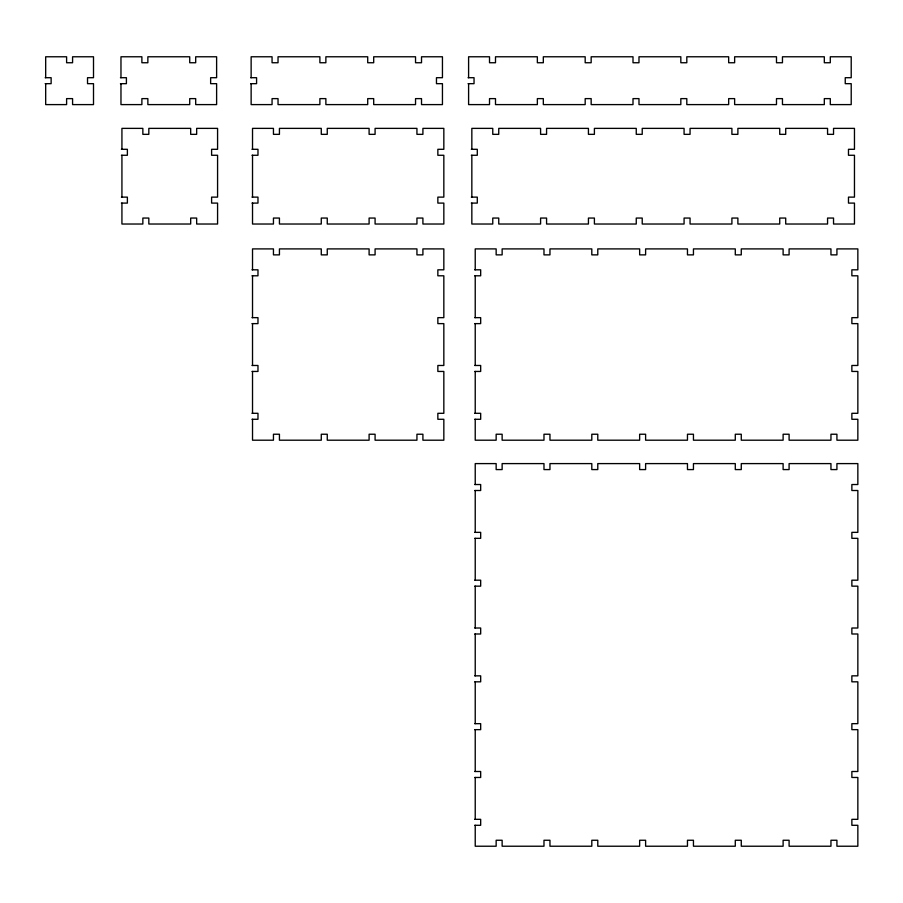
<?xml version="1.0" encoding="UTF-8"?>
<svg xmlns="http://www.w3.org/2000/svg" width="903" height="903" viewBox="0 0 903 903"><rect width="100%" height="100%" fill="white"/><g stroke="black" fill="none" stroke-linecap="round" stroke-linejoin="round"><path stroke-width="1.35" d="M45.15 77.703L51.132 77.703L51.132 83.674L45.15 83.674M120.438 77.703L126.409 77.703L126.409 83.674L120.438 83.674M250.605 77.703L256.587 77.703L256.587 83.674L250.605 83.674M468.07 77.703L474.041 77.703L474.041 83.674L468.07 83.674M121.397 149.3L127.379 149.3L127.379 155.271L121.397 155.271M251.993 149.3L257.976 149.3L257.976 155.271L251.993 155.271M471.31 149.3L477.292 149.3L477.292 155.271L471.31 155.271M121.397 197.125L127.379 197.125L127.379 203.096L121.397 203.096M251.993 197.125L257.976 197.125L257.976 203.096L251.993 203.096M471.31 197.125L477.292 197.125L477.292 203.096L471.31 203.096M251.993 269.816L257.976 269.816L257.976 275.799L251.993 275.799M474.696 269.816L480.678 269.816L480.678 275.799L474.696 275.799M251.993 317.653L257.976 317.653L257.976 323.624L251.993 323.624M474.696 317.653L480.678 317.653L480.678 323.624L474.696 323.624M251.993 365.478L257.976 365.478L257.976 371.449L251.993 371.449M474.696 365.478L480.678 365.478L480.678 371.449L474.696 371.449M251.993 413.303L257.976 413.303L257.976 419.285L251.993 419.285M474.696 413.303L480.678 413.303L480.678 419.285L474.696 419.285M474.696 484.527L480.678 484.527L480.678 490.51L474.696 490.51M474.696 532.352L480.678 532.352L480.678 538.335L474.696 538.335M474.696 580.189L480.678 580.189L480.678 586.16L474.696 586.16M474.696 628.014L480.678 628.014L480.678 633.996L474.696 633.996M474.696 675.839L480.678 675.839L480.678 681.821L474.696 681.821M474.696 723.664L480.678 723.664L480.678 729.647L474.696 729.647M474.696 771.501L480.678 771.501L480.678 777.472L474.696 777.472M474.696 819.326L480.678 819.326L480.678 825.297L474.696 825.297M475.226 269.816L475.226 248.901L496.153 248.901L496.153 254.872L502.136 254.872L502.136 248.901L543.978 248.901L543.978 254.872L549.961 254.872L549.961 248.901L591.804 248.901L591.804 254.872L597.786 254.872L597.786 248.901L639.64 248.901L639.64 254.872L645.611 254.872L645.611 248.901L687.465 248.901L687.465 254.872L693.448 254.872L693.448 248.901L735.29 248.901L735.29 254.872L741.273 254.872L741.273 248.901L783.115 248.901L783.115 254.872L789.098 254.872L789.098 248.901L830.952 248.901L830.952 254.872L836.923 254.872L836.923 248.901L857.85 248.901L857.85 269.816L851.868 269.816L851.868 275.799L857.85 275.799L857.85 317.653L851.868 317.653L851.868 323.624L857.85 323.624L857.85 365.478L851.868 365.478L851.868 371.449L857.85 371.449L857.85 413.303L851.868 413.303L851.868 419.285L857.85 419.285L857.85 440.201L836.923 440.201L836.923 434.23L830.952 434.23L830.952 440.201L789.098 440.201L789.098 434.23L783.115 434.23L783.115 440.201L741.273 440.201L741.273 434.23L735.29 434.23L735.29 440.201L693.448 440.201L693.448 434.23L687.465 434.23L687.465 440.201L645.611 440.201L645.611 434.23L639.64 434.23L639.64 440.201L597.786 440.201L597.786 434.23L591.804 434.23L591.804 440.201L549.961 440.201L549.961 434.23L543.978 434.23L543.978 440.201L502.136 440.201L502.136 434.23L496.153 434.23L496.153 440.201L475.226 440.201L475.226 419.285M475.226 275.799L475.226 317.653M475.226 323.624L475.226 365.478M475.226 371.449L475.226 413.303M475.226 484.527L475.226 463.6L496.153 463.6L496.153 469.583L502.136 469.583L502.136 463.6L543.978 463.6L543.978 469.583L549.961 469.583L549.961 463.6L591.804 463.6L591.804 469.583L597.786 469.583L597.786 463.6L639.64 463.6L639.64 469.583L645.611 469.583L645.611 463.6L687.465 463.6L687.465 469.583L693.448 469.583L693.448 463.6L735.29 463.6L735.29 469.583L741.273 469.583L741.273 463.6L783.115 463.6L783.115 469.583L789.098 469.583L789.098 463.6L830.952 463.6L830.952 469.583L836.923 469.583L836.923 463.6L857.85 463.6L857.85 484.527L851.868 484.527L851.868 490.51L857.85 490.51L857.85 532.352L851.868 532.352L851.868 538.335L857.85 538.335L857.85 580.189L851.868 580.189L851.868 586.16L857.85 586.16L857.85 628.014L851.868 628.014L851.868 633.996L857.85 633.996L857.85 675.839L851.868 675.839L851.868 681.821L857.85 681.821L857.85 723.664L851.868 723.664L851.868 729.647L857.85 729.647L857.85 771.501L851.868 771.501L851.868 777.472L857.85 777.472L857.85 819.326L851.868 819.326L851.868 825.297L857.85 825.297L857.85 846.224L836.923 846.224L836.923 840.253L830.952 840.253L830.952 846.224L789.098 846.224L789.098 840.253L783.115 840.253L783.115 846.224L741.273 846.224L741.273 840.253L735.29 840.253L735.29 846.224L693.448 846.224L693.448 840.253L687.465 840.253L687.465 846.224L645.611 846.224L645.611 840.253L639.64 840.253L639.64 846.224L597.786 846.224L597.786 840.253L591.804 840.253L591.804 846.224L549.961 846.224L549.961 840.253L543.978 840.253L543.978 846.224L502.136 846.224L502.136 840.253L496.153 840.253L496.153 846.224L475.226 846.224L475.226 825.297M475.226 490.51L475.226 532.352M475.226 538.335L475.226 580.189M475.226 586.16L475.226 628.014M475.226 633.996L475.226 675.839M475.226 681.821L475.226 723.664M475.226 729.647L475.226 771.501M475.226 777.472L475.226 819.326M471.84 149.3L471.84 128.373L492.767 128.373L492.767 134.344L498.749 134.344L498.749 128.373L540.592 128.373L540.592 134.344L546.575 134.344L546.575 128.373L588.429 128.373L588.429 134.344L594.4 134.344L594.4 128.373L636.254 128.373L636.254 134.344L642.225 134.344L642.225 128.373L684.079 128.373L684.079 134.344L690.061 134.344L690.061 128.373L731.904 128.373L731.904 134.344L737.886 134.344L737.886 128.373L779.729 128.373L779.729 134.344L785.712 134.344L785.712 128.373L827.566 128.373L827.566 134.344L833.537 134.344L833.537 128.373L854.464 128.373L854.464 149.3L848.481 149.3L848.481 155.271L854.464 155.271L854.464 197.125L848.481 197.125L848.481 203.096L854.464 203.096L854.464 224.023L833.537 224.023L833.537 218.052L827.566 218.052L827.566 224.023L785.712 224.023L785.712 218.052L779.729 218.052L779.729 224.023L737.886 224.023L737.886 218.052L731.904 218.052L731.904 224.023L690.061 224.023L690.061 218.052L684.079 218.052L684.079 224.023L642.225 224.023L642.225 218.052L636.254 218.052L636.254 224.023L594.4 224.023L594.4 218.052L588.429 218.052L588.429 224.023L546.575 224.023L546.575 218.052L540.592 218.052L540.592 224.023L498.749 224.023L498.749 218.052L492.767 218.052L492.767 224.023L471.84 224.023L471.84 203.096M471.84 155.271L471.84 197.125M468.601 77.703L468.601 56.776L489.516 56.776L489.516 62.747L495.499 62.747L495.499 56.776L537.353 56.776L537.353 62.747L543.324 62.747L543.324 56.776L585.178 56.776L585.178 62.747L591.16 62.747L591.16 56.776L633.003 56.776L633.003 62.747L638.985 62.747L638.985 56.776L680.828 56.776L680.828 62.747L686.811 62.747L686.811 56.776L728.665 56.776L728.665 62.747L734.636 62.747L734.636 56.776L776.49 56.776L776.49 62.747L782.461 62.747L782.461 56.776L824.315 56.776L824.315 62.747L830.297 62.747L830.297 56.776L851.213 56.776L851.213 77.703L845.242 77.703L845.242 83.674L851.213 83.674L851.213 104.601L830.297 104.601L830.297 98.619L824.315 98.619L824.315 104.601L782.461 104.601L782.461 98.619L776.49 98.619L776.49 104.601L734.636 104.601L734.636 98.619L728.665 98.619L728.665 104.601L686.811 104.601L686.811 98.619L680.828 98.619L680.828 104.601L638.985 104.601L638.985 98.619L633.003 98.619L633.003 104.601L591.16 104.601L591.16 98.619L585.178 98.619L585.178 104.601L543.324 104.601L543.324 98.619L537.353 98.619L537.353 104.601L495.499 104.601L495.499 98.619L489.516 98.619L489.516 104.601L468.601 104.601L468.601 83.674M252.524 149.3L252.524 128.373L273.451 128.373L273.451 134.344L279.433 134.344L279.433 128.373L321.276 128.373L321.276 134.344L327.258 134.344L327.258 128.373L369.101 128.373L369.101 134.344L375.084 134.344L375.084 128.373L416.938 128.373L416.938 134.344L422.909 134.344L422.909 128.373L443.836 128.373L443.836 149.3L437.853 149.3L437.853 155.271L443.836 155.271L443.836 197.125L437.853 197.125L437.853 203.096L443.836 203.096L443.836 224.023L422.909 224.023L422.909 218.052L416.938 218.052L416.938 224.023L375.084 224.023L375.084 218.052L369.101 218.052L369.101 224.023L327.258 224.023L327.258 218.052L321.276 218.052L321.276 224.023L279.433 224.023L279.433 218.052L273.451 218.052L273.451 224.023L252.524 224.023L252.524 203.096M252.524 155.271L252.524 197.125M252.524 269.816L252.524 248.901L273.451 248.901L273.451 254.872L279.433 254.872L279.433 248.901L321.276 248.901L321.276 254.872L327.258 254.872L327.258 248.901L369.101 248.901L369.101 254.872L375.084 254.872L375.084 248.901L416.938 248.901L416.938 254.872L422.909 254.872L422.909 248.901L443.836 248.901L443.836 269.816L437.853 269.816L437.853 275.799L443.836 275.799L443.836 317.653L437.853 317.653L437.853 323.624L443.836 323.624L443.836 365.478L437.853 365.478L437.853 371.449L443.836 371.449L443.836 413.303L437.853 413.303L437.853 419.285L443.836 419.285L443.836 440.201L422.909 440.201L422.909 434.23L416.938 434.23L416.938 440.201L375.084 440.201L375.084 434.23L369.101 434.23L369.101 440.201L327.258 440.201L327.258 434.23L321.276 434.23L321.276 440.201L279.433 440.201L279.433 434.23L273.451 434.23L273.451 440.201L252.524 440.201L252.524 419.285M252.524 275.799L252.524 317.653M252.524 323.624L252.524 365.478M252.524 371.449L252.524 413.303M251.136 77.703L251.136 56.776L272.063 56.776L272.063 62.747L278.034 62.747L278.034 56.776L319.888 56.776L319.888 62.747L325.87 62.747L325.87 56.776L367.713 56.776L367.713 62.747L373.695 62.747L373.695 56.776L415.538 56.776L415.538 62.747L421.52 62.747L421.52 56.776L442.447 56.776L442.447 77.703L436.465 77.703L436.465 83.674L442.447 83.674L442.447 104.601L421.52 104.601L421.52 98.619L415.538 98.619L415.538 104.601L373.695 104.601L373.695 98.619L367.713 98.619L367.713 104.601L325.87 104.601L325.87 98.619L319.888 98.619L319.888 104.601L278.034 104.601L278.034 98.619L272.063 98.619L272.063 104.601L251.136 104.601L251.136 83.674M121.928 149.3L121.928 128.373L142.855 128.373L142.855 134.344L148.826 134.344L148.826 128.373L190.68 128.373L190.68 134.344L196.662 134.344L196.662 128.373L217.578 128.373L217.578 149.3L211.607 149.3L211.607 155.271L217.578 155.271L217.578 197.125L211.607 197.125L211.607 203.096L217.578 203.096L217.578 224.023L196.662 224.023L196.662 218.052L190.68 218.052L190.68 224.023L148.826 224.023L148.826 218.052L142.855 218.052L142.855 224.023L121.928 224.023L121.928 203.096M121.928 155.271L121.928 197.125M120.968 77.703L120.968 56.776L141.884 56.776L141.884 62.747L147.866 62.747L147.866 56.776L189.72 56.776L189.72 62.747L195.691 62.747L195.691 56.776L216.618 56.776L216.618 77.703L210.636 77.703L210.636 83.674L216.618 83.674L216.618 104.601L195.691 104.601L195.691 98.619L189.72 98.619L189.72 104.601L147.866 104.601L147.866 98.619L141.884 98.619L141.884 104.601L120.968 104.601L120.968 83.674M45.681 77.703L45.681 56.776L66.608 56.776L66.608 62.747L72.579 62.747L72.579 56.776L93.506 56.776L93.506 77.703L87.523 77.703L87.523 83.674L93.506 83.674L93.506 104.601L72.579 104.601L72.579 98.619L66.608 98.619L66.608 104.601L45.681 104.601L45.681 83.674"/></g></svg>
